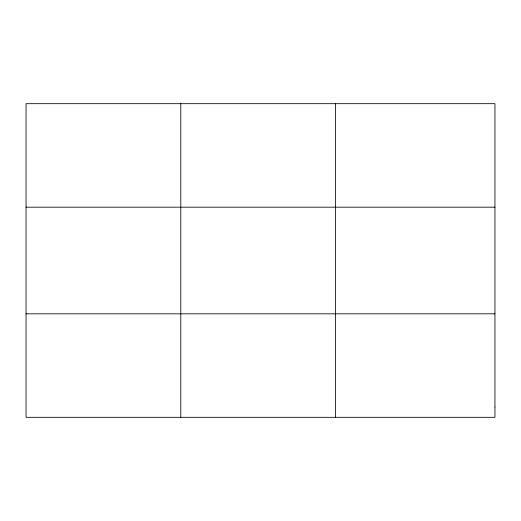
<?xml version="1.0" encoding="UTF-8"?>
<svg xmlns="http://www.w3.org/2000/svg" width="521" height="521" viewBox="0 0 521 521"><rect width="100%" height="100%" fill="white"/><g stroke="black" fill="none" stroke-linecap="round" stroke-linejoin="round"><path stroke-width="0.78" d="M180.787 103.679L180.787 417.321M335.524 103.679L335.524 417.321M26.05 207.182L494.95 207.182M26.05 313.818L494.95 313.818M494.95 406.973L494.95 417.321L26.05 417.321L26.05 103.679L494.95 103.679L494.95 406.973"/></g></svg>
